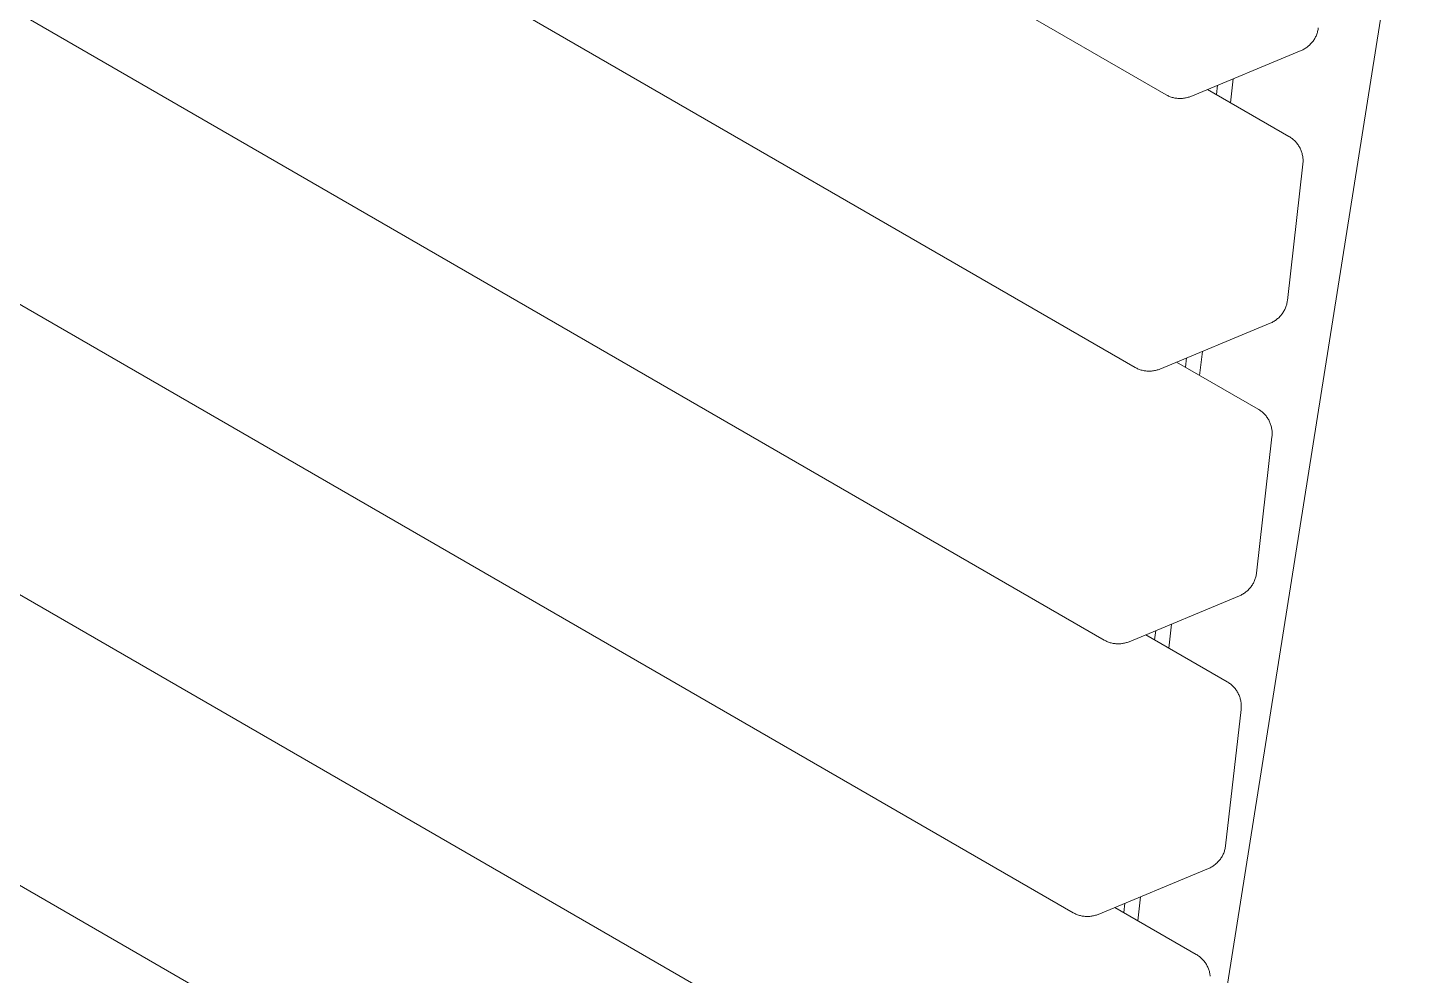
# Model space of a CAD drawing. Header units: inches. Extents: x -6 to 177, y -6 to 113.
# Drawn here: x 163.93 to 173.62, y 88.49 to 95.12 of the extents above; entities that cross this region are included whole.
import ezdxf

# ---------------------------------------------------------------- set-up
doc = ezdxf.new("R2010")
doc.units = ezdxf.units.IN
doc.layers.add('ZANO_R', color=7, linetype='Continuous', lineweight=0)

msp = doc.modelspace()

# ---------------------------------------------------------------- linework, layer by layer
at = {"layer": 'ZANO_R'}
for p, q in [((171.90126, 94.6516), (163.7184, 99.37598)), ((171.68496, 92.7438), (163.50209, 97.46818)), ((172.09942, 86.96644), (173.61825, 96.54108)), ((171.46865, 90.83601), (163.28579, 95.56039)), ((172.96402, 95.10077), (172.96246, 95.09419)), ((172.96536, 95.10739), (172.96402, 95.10077)), ((172.96646, 95.11406), (172.96536, 95.10739)), ((172.96734, 95.12076), (172.96646, 95.11406)), ((172.90897, 95.0018), (172.90405, 94.99717)), ((172.91373, 95.00659), (172.90897, 95.0018)), ((172.91833, 95.01154), (172.91373, 95.00659)), ((172.92275, 95.01665), (172.91833, 95.01154)), ((172.927, 95.02191), (172.92275, 95.01665)), ((172.93106, 95.02731), (172.927, 95.02191)), ((172.93493, 95.03284), (172.93106, 95.02731)), ((172.93861, 95.03851), (172.93493, 95.03284)), ((172.9421, 95.0443), (172.93861, 95.03851)), ((172.94538, 95.0502), (172.9421, 95.0443)), ((172.94846, 95.05622), (172.94538, 95.0502)), ((172.95134, 95.06233), (172.94846, 95.05622)), ((172.954, 95.06855), (172.95134, 95.06233)), ((172.95644, 95.07484), (172.954, 95.06855)), ((172.95867, 95.08122), (172.95644, 95.07484)), ((172.96068, 95.08767), (172.95867, 95.08122)), ((172.96246, 95.09419), (172.96068, 95.08767)), ((172.84727, 94.96114), (172.07525, 94.6403)), ((172.85347, 94.96384), (172.84727, 94.96114)), ((172.85957, 94.96675), (172.85347, 94.96384)), ((172.86556, 94.96987), (172.85957, 94.96675)), ((172.87144, 94.97319), (172.86556, 94.96987)), ((172.87721, 94.97671), (172.87144, 94.97319)), ((172.88285, 94.98043), (172.87721, 94.97671)), ((172.88836, 94.98434), (172.88285, 94.98043)), ((172.89374, 94.98844), (172.88836, 94.98434)), ((172.89897, 94.99271), (172.89374, 94.98844)), ((172.90405, 94.99717), (172.89897, 94.99271)), ((172.2616, 94.71774), (172.25422, 94.6527)), ((172.37189, 94.76357), (172.35286, 94.59575)), ((171.90711, 94.64835), (171.90126, 94.6516)), ((171.91307, 94.64531), (171.90711, 94.64835)), ((171.91913, 94.64246), (171.91307, 94.64531)), ((171.92528, 94.63983), (171.91913, 94.64246)), ((171.93151, 94.63741), (171.92528, 94.63983)), ((171.93782, 94.6352), (171.93151, 94.63741)), ((171.94421, 94.6332), (171.93782, 94.6352)), ((171.95066, 94.63143), (171.94421, 94.6332)), ((171.95716, 94.62987), (171.95066, 94.63143)), ((171.96372, 94.62854), (171.95716, 94.62987)), ((171.97032, 94.62743), (171.96372, 94.62854)), ((171.97695, 94.62654), (171.97032, 94.62743)), ((171.9836, 94.62588), (171.97695, 94.62654)), ((171.99028, 94.62545), (171.9836, 94.62588)), ((171.99696, 94.62524), (171.99028, 94.62545)), ((172.00365, 94.62526), (171.99696, 94.62524)), ((172.01034, 94.62551), (172.00365, 94.62526)), ((172.01701, 94.62598), (172.01034, 94.62551)), ((172.02366, 94.62669), (172.01701, 94.62598)), ((172.03029, 94.62761), (172.02366, 94.62669)), ((172.03688, 94.62876), (172.03029, 94.62761)), ((172.04342, 94.63014), (172.03688, 94.62876)), ((172.04992, 94.63173), (172.04342, 94.63014)), ((172.05636, 94.63355), (172.04992, 94.63173)), ((172.06273, 94.63558), (172.05636, 94.63355)), ((172.06903, 94.63783), (172.06273, 94.63558)), ((172.07525, 94.6403), (172.06903, 94.63783)), ((172.19181, 94.68873), (172.762, 94.35953)), ((172.762, 94.35953), (172.76776, 94.35607)), ((172.76776, 94.35607), (172.7734, 94.35242)), ((172.7734, 94.35242), (172.77891, 94.34858)), ((172.77891, 94.34858), (172.78429, 94.34455)), ((172.78429, 94.34455), (172.78952, 94.34034)), ((172.78952, 94.34034), (172.79461, 94.33596)), ((172.79461, 94.33596), (172.79955, 94.3314)), ((172.79955, 94.3314), (172.80432, 94.32668)), ((172.80432, 94.32668), (172.80894, 94.3218)), ((172.80894, 94.3218), (172.81338, 94.31676)), ((172.81338, 94.31676), (172.81765, 94.31158)), ((172.81765, 94.31158), (172.82174, 94.30625)), ((172.82174, 94.30625), (172.82565, 94.30079)), ((172.82565, 94.30079), (172.82937, 94.29519)), ((172.82937, 94.29519), (172.83289, 94.28948)), ((172.83289, 94.28948), (172.83622, 94.28364)), ((172.83622, 94.28364), (172.83935, 94.2777)), ((172.83935, 94.2777), (172.84227, 94.27165)), ((172.84227, 94.27165), (172.84498, 94.2655)), ((172.84498, 94.2655), (172.84748, 94.25927)), ((172.84748, 94.25927), (172.84977, 94.25296)), ((172.84977, 94.25296), (172.85185, 94.24657)), ((172.85185, 94.24657), (172.8537, 94.24011)), ((172.8537, 94.24011), (172.85533, 94.23359)), ((172.85533, 94.23359), (172.85674, 94.22703)), ((172.85674, 94.22703), (172.85792, 94.22041)), ((172.85919, 94.16686), (172.75103, 93.21296)), ((172.85792, 94.22041), (172.85888, 94.21377)), ((172.85888, 94.21377), (172.85961, 94.20709)), ((172.85983, 94.17354), (172.85919, 94.16686)), ((172.85961, 94.20709), (172.86011, 94.20039)), ((172.86024, 94.18025), (172.85983, 94.17354)), ((172.86011, 94.20039), (172.86038, 94.19368)), ((172.86043, 94.18696), (172.86024, 94.18025)), ((172.86038, 94.19368), (172.86043, 94.18696)), ((171.25235, 88.92821), (163.06948, 93.65259)), ((172.73769, 93.16075), (172.73503, 93.15454)), ((172.74014, 93.16705), (172.73769, 93.16075)), ((172.74236, 93.17343), (172.74014, 93.16705)), ((172.74437, 93.17988), (172.74236, 93.17343)), ((172.74616, 93.1864), (172.74437, 93.17988)), ((172.74772, 93.19297), (172.74616, 93.1864)), ((172.74905, 93.19959), (172.74772, 93.19297)), ((172.75016, 93.20626), (172.74905, 93.19959)), ((172.75103, 93.21296), (172.75016, 93.20626)), ((172.65514, 93.0654), (172.64926, 93.06207)), ((172.66091, 93.06892), (172.65514, 93.0654)), ((172.66655, 93.07264), (172.66091, 93.06892)), ((172.67206, 93.07654), (172.66655, 93.07264)), ((172.67743, 93.08064), (172.67206, 93.07654)), ((172.68266, 93.08492), (172.67743, 93.08064)), ((172.68774, 93.08937), (172.68266, 93.08492)), ((172.69267, 93.094), (172.68774, 93.08937)), ((172.69743, 93.09879), (172.69267, 93.094)), ((172.70202, 93.10375), (172.69743, 93.09879)), ((172.70645, 93.10886), (172.70202, 93.10375)), ((172.71069, 93.11411), (172.70645, 93.10886)), ((172.71475, 93.11951), (172.71069, 93.11411)), ((172.71863, 93.12505), (172.71475, 93.11951)), ((172.72231, 93.13071), (172.71863, 93.12505)), ((172.72579, 93.1365), (172.72231, 93.13071)), ((172.72908, 93.14241), (172.72579, 93.1365)), ((172.73216, 93.14842), (172.72908, 93.14241)), ((172.73503, 93.15454), (172.73216, 93.14842)), ((172.63097, 93.05334), (171.85895, 92.7325)), ((172.63716, 93.05604), (172.63097, 93.05334)), ((172.64326, 93.05895), (172.63716, 93.05604)), ((172.64926, 93.06207), (172.64326, 93.05895)), ((171.9755, 92.78094), (172.5457, 92.45174)), ((172.04529, 92.80994), (172.03792, 92.7449)), ((172.15558, 92.85578), (172.13656, 92.68795)), ((171.69081, 92.74056), (171.68496, 92.7438)), ((171.69676, 92.73751), (171.69081, 92.74056)), ((171.70282, 92.73467), (171.69676, 92.73751)), ((171.70897, 92.73204), (171.70282, 92.73467)), ((171.7152, 92.72961), (171.70897, 92.73204)), ((171.72152, 92.7274), (171.7152, 92.72961)), ((171.7279, 92.72541), (171.72152, 92.7274)), ((171.73435, 92.72363), (171.7279, 92.72541)), ((171.74086, 92.72208), (171.73435, 92.72363)), ((171.74741, 92.72074), (171.74086, 92.72208)), ((171.75401, 92.71963), (171.74741, 92.72074)), ((171.76064, 92.71875), (171.75401, 92.71963)), ((171.7673, 92.71809), (171.76064, 92.71875)), ((171.77397, 92.71765), (171.7673, 92.71809)), ((171.78066, 92.71745), (171.77397, 92.71765)), ((171.78735, 92.71747), (171.78066, 92.71745)), ((171.79403, 92.71771), (171.78735, 92.71747)), ((171.80071, 92.71819), (171.79403, 92.71771)), ((171.80736, 92.71889), (171.80071, 92.71819)), ((171.81398, 92.71982), (171.80736, 92.71889)), ((171.82057, 92.72097), (171.81398, 92.71982)), ((171.82712, 92.72234), (171.82057, 92.72097)), ((171.83362, 92.72394), (171.82712, 92.72234)), ((171.84005, 92.72576), (171.83362, 92.72394)), ((171.84643, 92.72779), (171.84005, 92.72576)), ((171.85273, 92.73004), (171.84643, 92.72779)), ((171.85895, 92.7325), (171.85273, 92.73004)), ((172.5457, 92.45174), (172.55146, 92.44828)), ((172.55146, 92.44828), (172.5571, 92.44463)), ((172.5571, 92.44463), (172.56261, 92.44078)), ((172.56261, 92.44078), (172.56798, 92.43676)), ((172.56798, 92.43676), (172.57322, 92.43255)), ((172.57322, 92.43255), (172.5783, 92.42816)), ((172.5783, 92.42816), (172.58324, 92.42361)), ((172.58324, 92.42361), (172.58802, 92.41889)), ((172.58802, 92.41889), (172.59263, 92.414)), ((172.59263, 92.414), (172.59708, 92.40897)), ((172.59708, 92.40897), (172.60135, 92.40378)), ((172.60135, 92.40378), (172.60544, 92.39846)), ((172.60544, 92.39846), (172.60934, 92.39299)), ((172.60934, 92.39299), (172.61306, 92.3874)), ((172.61306, 92.3874), (172.61659, 92.38168)), ((172.61659, 92.38168), (172.61991, 92.37585)), ((172.61991, 92.37585), (172.62304, 92.3699)), ((172.62304, 92.3699), (172.62596, 92.36385)), ((172.62596, 92.36385), (172.62868, 92.35771)), ((172.62868, 92.35771), (172.63118, 92.35148)), ((172.63118, 92.35148), (172.63347, 92.34516)), ((172.63347, 92.34516), (172.63554, 92.33877)), ((172.63554, 92.33877), (172.63739, 92.33231)), ((172.63739, 92.33231), (172.63902, 92.3258)), ((172.63902, 92.3258), (172.64043, 92.31923)), ((172.64043, 92.31923), (172.64162, 92.31262)), ((172.64162, 92.31262), (172.64257, 92.30597)), ((172.64257, 92.30597), (172.6433, 92.29929)), ((172.6433, 92.29929), (172.64381, 92.2926)), ((172.64381, 92.2926), (172.64408, 92.28588)), ((172.64288, 92.25906), (172.53473, 91.30517)), ((172.64352, 92.26575), (172.64288, 92.25906)), ((172.64394, 92.27245), (172.64352, 92.26575)), ((172.64412, 92.27917), (172.64394, 92.27245)), ((172.64408, 92.28588), (172.64412, 92.27917)), ((171.03604, 87.02042), (162.85318, 91.7448)), ((172.50949, 91.22871), (172.506, 91.22292)), ((172.51277, 91.23461), (172.50949, 91.22871)), ((172.51585, 91.24063), (172.51277, 91.23461)), ((172.51873, 91.24674), (172.51585, 91.24063)), ((172.52139, 91.25296), (172.51873, 91.24674)), ((172.52383, 91.25925), (172.52139, 91.25296)), ((172.52606, 91.26563), (172.52383, 91.25925)), ((172.52807, 91.27208), (172.52606, 91.26563)), ((172.52985, 91.2786), (172.52807, 91.27208)), ((172.53141, 91.28518), (172.52985, 91.2786)), ((172.53275, 91.2918), (172.53141, 91.28518)), ((172.53385, 91.29847), (172.53275, 91.2918)), ((172.53473, 91.30517), (172.53385, 91.29847)), ((172.41466, 91.14555), (171.64264, 90.82471)), ((172.42086, 91.14825), (172.41466, 91.14555)), ((172.42696, 91.15116), (172.42086, 91.14825)), ((172.43295, 91.15428), (172.42696, 91.15116)), ((172.43883, 91.1576), (172.43295, 91.15428)), ((172.4446, 91.16112), (172.43883, 91.1576)), ((172.45024, 91.16484), (172.4446, 91.16112)), ((172.45575, 91.16875), (172.45024, 91.16484)), ((172.46113, 91.17285), (172.45575, 91.16875)), ((172.46636, 91.17712), (172.46113, 91.17285)), ((172.47144, 91.18158), (172.46636, 91.17712)), ((172.47636, 91.18621), (172.47144, 91.18158)), ((172.48112, 91.191), (172.47636, 91.18621)), ((172.48572, 91.19595), (172.48112, 91.191)), ((172.49014, 91.20106), (172.48572, 91.19595)), ((172.49439, 91.20632), (172.49014, 91.20106)), ((172.49845, 91.21172), (172.49439, 91.20632)), ((172.50232, 91.21725), (172.49845, 91.21172)), ((172.506, 91.22292), (172.50232, 91.21725)), ((171.93928, 90.94798), (171.92025, 90.78016)), ((171.7592, 90.87314), (172.32939, 90.54394)), ((171.82899, 90.90215), (171.82161, 90.83711)), ((171.4745, 90.83276), (171.46865, 90.83601)), ((171.48046, 90.82972), (171.4745, 90.83276)), ((171.48652, 90.82687), (171.48046, 90.82972)), ((171.49266, 90.82424), (171.48652, 90.82687)), ((171.4989, 90.82182), (171.49266, 90.82424)), ((171.50521, 90.81961), (171.4989, 90.82182)), ((171.5116, 90.81761), (171.50521, 90.81961)), ((171.51805, 90.81584), (171.5116, 90.81761)), ((171.52455, 90.81428), (171.51805, 90.81584)), ((171.53111, 90.81295), (171.52455, 90.81428)), ((171.5377, 90.81184), (171.53111, 90.81295)), ((171.54434, 90.81095), (171.5377, 90.81184)), ((171.55099, 90.81029), (171.54434, 90.81095)), ((171.55767, 90.80986), (171.55099, 90.81029)), ((171.56435, 90.80965), (171.55767, 90.80986)), ((171.57104, 90.80967), (171.56435, 90.80965)), ((171.57773, 90.80992), (171.57104, 90.80967)), ((171.5844, 90.81039), (171.57773, 90.80992)), ((171.59105, 90.8111), (171.5844, 90.81039)), ((171.59768, 90.81202), (171.59105, 90.8111)), ((171.60427, 90.81317), (171.59768, 90.81202)), ((171.61081, 90.81455), (171.60427, 90.81317)), ((171.61731, 90.81614), (171.61081, 90.81455)), ((171.62375, 90.81796), (171.61731, 90.81614)), ((171.63012, 90.81999), (171.62375, 90.81796)), ((171.63642, 90.82224), (171.63012, 90.81999)), ((171.64264, 90.82471), (171.63642, 90.82224)), ((172.32939, 90.54394), (172.33515, 90.54048)), ((172.33515, 90.54048), (172.34079, 90.53683)), ((172.34079, 90.53683), (172.3463, 90.53299)), ((172.3463, 90.53299), (172.35168, 90.52896)), ((172.35168, 90.52896), (172.35691, 90.52475)), ((172.35691, 90.52475), (172.362, 90.52037)), ((172.362, 90.52037), (172.36693, 90.51581)), ((172.36693, 90.51581), (172.37171, 90.51109)), ((172.37171, 90.51109), (172.37633, 90.50621)), ((172.37633, 90.50621), (172.38077, 90.50117)), ((172.38077, 90.50117), (172.38504, 90.49599)), ((172.38504, 90.49599), (172.38913, 90.49066)), ((172.38913, 90.49066), (172.39304, 90.4852)), ((172.39304, 90.4852), (172.39676, 90.4796)), ((172.39676, 90.4796), (172.40028, 90.47388)), ((172.40028, 90.47388), (172.40361, 90.46805)), ((172.40361, 90.46805), (172.40673, 90.46211)), ((172.40673, 90.46211), (172.40966, 90.45606)), ((172.40966, 90.45606), (172.41237, 90.44991)), ((172.41237, 90.44991), (172.41487, 90.44368)), ((172.41487, 90.44368), (172.41716, 90.43737)), ((172.41716, 90.43737), (172.41923, 90.43098)), ((172.41923, 90.43098), (172.42109, 90.42452)), ((172.42109, 90.42452), (172.42272, 90.418)), ((172.42272, 90.418), (172.42413, 90.41144)), ((172.42413, 90.41144), (172.42531, 90.40482)), ((172.42531, 90.40482), (172.42627, 90.39818)), ((172.42627, 90.39818), (172.427, 90.3915)), ((172.42722, 90.35795), (172.42657, 90.35127)), ((172.427, 90.3915), (172.4275, 90.3848)), ((172.42763, 90.36466), (172.42722, 90.35795)), ((172.4275, 90.3848), (172.42777, 90.37809)), ((172.42782, 90.37137), (172.42763, 90.36466)), ((172.42777, 90.37809), (172.42782, 90.37137)), ((172.42657, 90.35127), (172.31842, 89.39737)), ((168.8063, 86.27508), (162.63687, 89.837)), ((172.31644, 89.384), (172.31511, 89.37738)), ((172.31755, 89.39067), (172.31644, 89.384)), ((172.31842, 89.39737), (172.31755, 89.39067)), ((172.26941, 89.28816), (172.26482, 89.2832)), ((172.27384, 89.29327), (172.26941, 89.28816)), ((172.27808, 89.29852), (172.27384, 89.29327)), ((172.28214, 89.30392), (172.27808, 89.29852)), ((172.28602, 89.30946), (172.28214, 89.30392)), ((172.2897, 89.31512), (172.28602, 89.30946)), ((172.29318, 89.32091), (172.2897, 89.31512)), ((172.29647, 89.32682), (172.29318, 89.32091)), ((172.29955, 89.33283), (172.29647, 89.32682)), ((172.30242, 89.33895), (172.29955, 89.33283)), ((172.30508, 89.34516), (172.30242, 89.33895)), ((172.30753, 89.35146), (172.30508, 89.34516)), ((172.30975, 89.35784), (172.30753, 89.35146)), ((172.31176, 89.36429), (172.30975, 89.35784)), ((172.31355, 89.37081), (172.31176, 89.36429)), ((172.31511, 89.37738), (172.31355, 89.37081)), ((172.19836, 89.23775), (171.42633, 88.91691)), ((172.20455, 89.24045), (172.19836, 89.23775)), ((172.21065, 89.24336), (172.20455, 89.24045)), ((172.21664, 89.24648), (172.21065, 89.24336)), ((172.22253, 89.24981), (172.21664, 89.24648)), ((172.22829, 89.25333), (172.22253, 89.24981)), ((172.23394, 89.25705), (172.22829, 89.25333)), ((172.23945, 89.26095), (172.23394, 89.25705)), ((172.24482, 89.26505), (172.23945, 89.26095)), ((172.25005, 89.26933), (172.24482, 89.26505)), ((172.25513, 89.27378), (172.25005, 89.26933)), ((172.26006, 89.27841), (172.25513, 89.27378)), ((172.26482, 89.2832), (172.26006, 89.27841)), ((171.72297, 89.04019), (171.70394, 88.87236)), ((171.2582, 88.92497), (171.25235, 88.92821)), ((171.26415, 88.92192), (171.2582, 88.92497)), ((171.27021, 88.91908), (171.26415, 88.92192)), ((171.27636, 88.91645), (171.27021, 88.91908)), ((171.28259, 88.91402), (171.27636, 88.91645)), ((171.28891, 88.91181), (171.28259, 88.91402)), ((171.29529, 88.90982), (171.28891, 88.91181)), ((171.30174, 88.90804), (171.29529, 88.90982)), ((171.30825, 88.90649), (171.30174, 88.90804)), ((171.3148, 88.90515), (171.30825, 88.90649)), ((171.3214, 88.90404), (171.3148, 88.90515)), ((171.32803, 88.90316), (171.3214, 88.90404)), ((171.33469, 88.9025), (171.32803, 88.90316)), ((171.34136, 88.90206), (171.33469, 88.9025)), ((171.34805, 88.90186), (171.34136, 88.90206)), ((171.35474, 88.90188), (171.34805, 88.90186)), ((171.36142, 88.90212), (171.35474, 88.90188)), ((171.36809, 88.9026), (171.36142, 88.90212)), ((171.37475, 88.9033), (171.36809, 88.9026)), ((171.38137, 88.90423), (171.37475, 88.9033)), ((171.38796, 88.90538), (171.38137, 88.90423)), ((171.39451, 88.90675), (171.38796, 88.90538)), ((171.401, 88.90835), (171.39451, 88.90675)), ((171.40744, 88.91017), (171.401, 88.90835)), ((171.41382, 88.9122), (171.40744, 88.91017)), ((171.42012, 88.91445), (171.41382, 88.9122)), ((171.42633, 88.91691), (171.42012, 88.91445)), ((171.54289, 88.96535), (172.11309, 88.63615)), ((171.61268, 88.99435), (171.60531, 88.92931)), ((172.11309, 88.63615), (172.11885, 88.63269)), ((172.11885, 88.63269), (172.12448, 88.62904)), ((172.12448, 88.62904), (172.12999, 88.62519)), ((172.12999, 88.62519), (172.13537, 88.62117)), ((172.13537, 88.62117), (172.1406, 88.61696)), ((172.1406, 88.61696), (172.14569, 88.61257)), ((172.14569, 88.61257), (172.15063, 88.60802)), ((172.15063, 88.60802), (172.15541, 88.6033)), ((172.15541, 88.6033), (172.16002, 88.59841)), ((172.16002, 88.59841), (172.16446, 88.59338)), ((172.16446, 88.59338), (172.16873, 88.58819)), ((172.16873, 88.58819), (172.17283, 88.58287)), ((172.17283, 88.58287), (172.17673, 88.5774)), ((172.17673, 88.5774), (172.18045, 88.57181)), ((172.18045, 88.57181), (172.18397, 88.56609)), ((172.18397, 88.56609), (172.1873, 88.56026)), ((172.1873, 88.56026), (172.19043, 88.55431)), ((172.19043, 88.55431), (172.19335, 88.54826)), ((172.19335, 88.54826), (172.19607, 88.54212)), ((172.19607, 88.54212), (172.19857, 88.53589)), ((172.19857, 88.53589), (172.20086, 88.52957)), ((172.20086, 88.52957), (172.20293, 88.52318)), ((172.20293, 88.52318), (172.20478, 88.51672)), ((172.20478, 88.51672), (172.20641, 88.51021)), ((172.20641, 88.51021), (172.20782, 88.50364)), ((172.20782, 88.50364), (172.20901, 88.49703)), ((172.20901, 88.49703), (172.20996, 88.49038)), ((172.20996, 88.49038), (172.21069, 88.4837))]:
    msp.add_line(p, q, dxfattribs=at)

doc.saveas('drawing.dxf')
